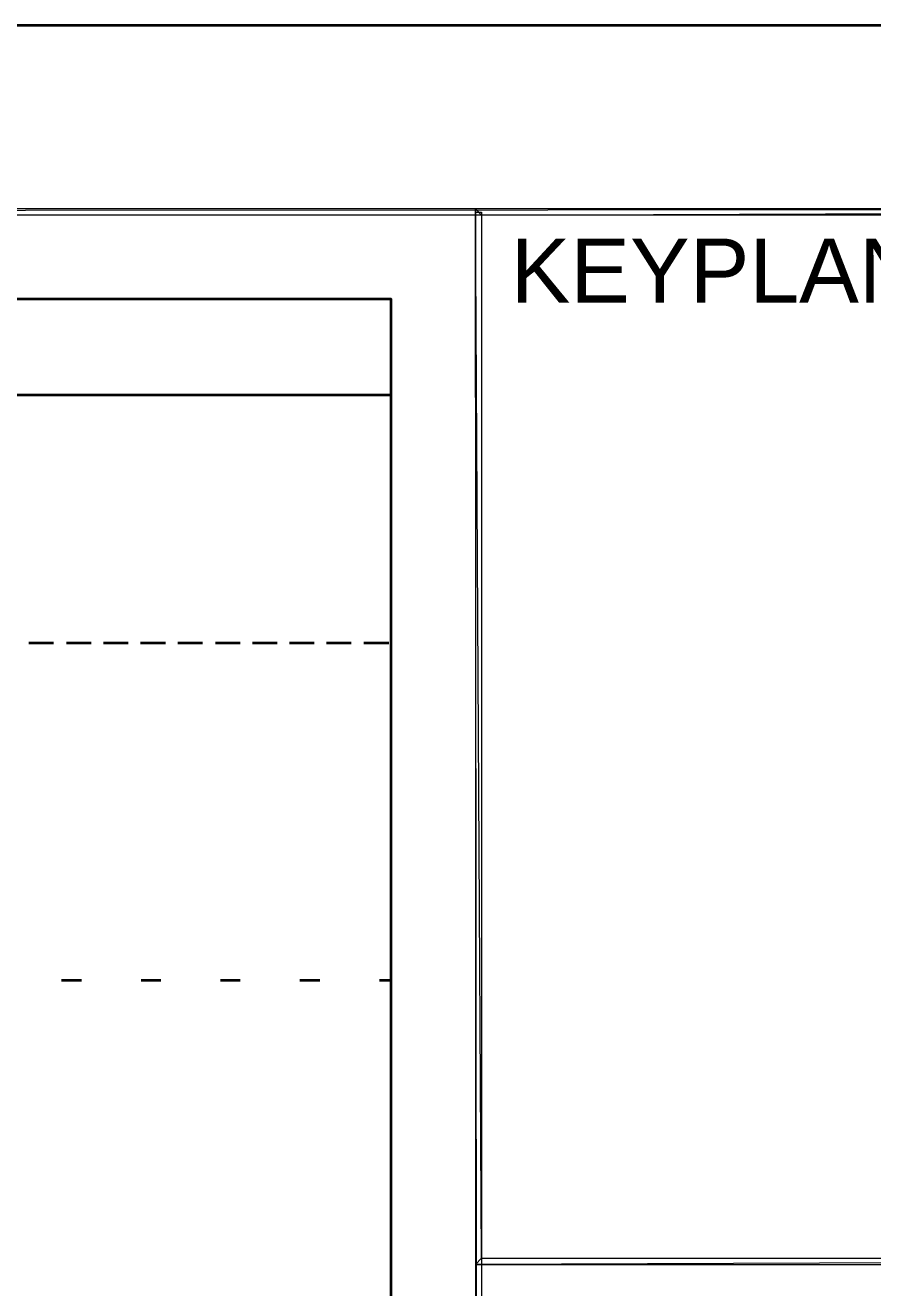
# Model space of a CAD drawing. Header units: inches. Extents: x 27 to 868, y 19 to 613.
# Drawn here: x 684.3 to 752.2, y 511.4 to 612.7 of the extents above; entities that cross this region are included whole.
import ezdxf

# ---------------------------------------------------------------- set-up
doc = ezdxf.new("R2010")
doc.units = ezdxf.units.IN
doc.header["$MEASUREMENT"] = 0
doc.layers.add('PDF_Geometry', color=7, linetype='Continuous')
doc.layers.add('PDF_Text', color=7, linetype='Continuous')
doc.styles.add('PDF Arial', font='arial.ttf')

msp = doc.modelspace()

# ---------------------------------------------------------------- linework, layer by layer
at = {"layer": 'PDF_Geometry', "lineweight": 35}
for points in [[(26.63, 612.71), (867.59, 612.71), (867.59, 240.82)], [(713.62, 240.82), (713.62, 590.74), (63.6, 590.74), (63.6, 40.74)]]:
    msp.add_lwpolyline(points, dxfattribs=at)
at = {"layer": 'PDF_Geometry', "lineweight": 0}
for points in [[(55.36, 597.99), (55.86, 597.49), (851.87, 597.99), (55.36, 597.99)], [(55.86, 597.49), (851.87, 597.99), (851.38, 597.49), (55.86, 597.49)], [(720.37, 597.99), (720.87, 597.49), (851.87, 597.99), (720.37, 597.99)], [(720.37, 513.32), (720.87, 513.82), (720.37, 597.99), (720.37, 513.32)], [(720.87, 513.82), (720.37, 597.99), (720.87, 597.49), (720.87, 513.82)], [(720.69, 240.82), (720.37, 597.72), (720.37, 240.82)], [(720.69, 240.82), (720.37, 597.72), (720.87, 597.72), (720.87, 240.82)], [(720.87, 597.49), (851.87, 597.99), (851.38, 597.49), (720.87, 597.49)], [(720.87, 597.72), (720.87, 240.82)], [(851.87, 513.32), (851.38, 513.82), (720.37, 513.32), (851.87, 513.32)], [(851.38, 513.82), (720.37, 513.32), (720.87, 513.82), (851.38, 513.82)]]:
    msp.add_lwpolyline(points, dxfattribs=at)
at = {"layer": 'PDF_Geometry', "color": 251, "lineweight": 0, "true_color": 0x636466}
msp.add_lwpolyline([(63.6, 248.3), (713.62, 248.3), (713.62, 590.74), (63.6, 590.74), (63.6, 248.3)], dxfattribs=at)
at = {"layer": 'PDF_Geometry', "color": 9, "lineweight": 35, "true_color": 0xbababa}
for points in [[(63.65, 583.08), (713.57, 583.08)], [(684.57, 563.18), (686.55, 563.18)], [(687.59, 563.18), (689.57, 563.18)], [(690.56, 563.18), (692.54, 563.18)], [(693.53, 563.18), (695.51, 563.18)], [(696.5, 563.18), (698.49, 563.18)], [(699.52, 563.18), (701.5, 563.18)], [(702.49, 563.18), (704.48, 563.18)], [(705.47, 563.18), (707.45, 563.18)], [(708.44, 563.18), (710.42, 563.18)], [(711.41, 563.18), (713.44, 563.18)], [(687.18, 536.11), (687.99, 536.11), (688.8, 536.11)], [(693.58, 536.11), (694.34, 536.11), (695.15, 536.11)], [(699.93, 536.11), (700.74, 536.11), (701.5, 536.11)], [(706.28, 536.11), (707.09, 536.11), (707.9, 536.11)], [(712.67, 536.11), (713.44, 536.11), (713.57, 536.11)]]:
    msp.add_lwpolyline(points, dxfattribs=at)

# ---------------------------------------------------------------- texts
at = {"layer": 'PDF_Text', "insert": (723.19, 590.47), "char_height": 5.1327, "attachment_point": 7, "style": 'PDF Arial'}
msp.add_mtext('\\W1.000912;KEYPLAN', dxfattribs=at)

doc.saveas('drawing.dxf')
